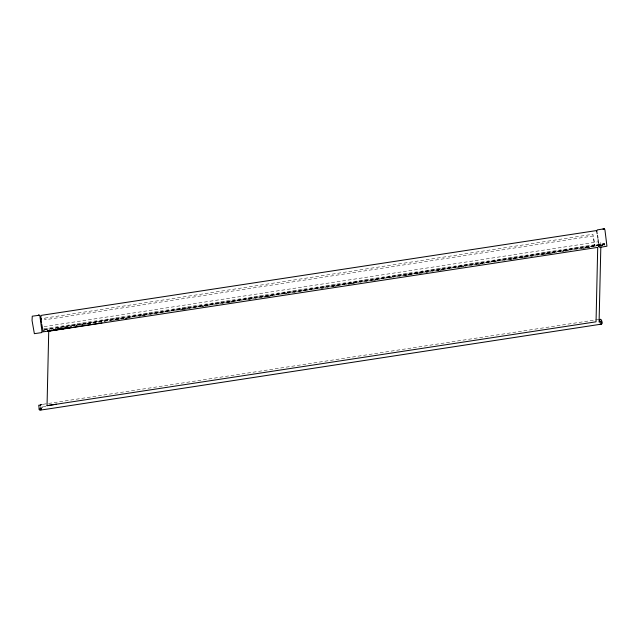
<?xml version="1.0" encoding="UTF-8"?>
<svg xmlns="http://www.w3.org/2000/svg" width="639" height="639" viewBox="0 0 639 639"><rect width="100%" height="100%" fill="white"/><g stroke="black" fill="none" stroke-linecap="round" stroke-linejoin="round"><path stroke-width="0.48" stroke-dasharray="3.19 2.4" d="M599.741 245.887L604.67 245.136L604.686 244.234L128.08 317.088M600.892 245.703L600.74 241.43M604.534 244.601L73.669 325.866M604.718 245.328L604.702 243.603L44.267 329.516M44.139 326.625L597.745 241.869M43.156 406.883L45.968 406.436M44.027 328.829L604.51 243.235M44.091 329.748L604.574 244.154M44.203 329.908L48.149 329.309M49.139 329.157L54.075 328.398M55.058 328.254L59.004 327.647M59.994 327.495L63.94 326.896M64.922 326.745L69.859 325.986M70.849 325.834L124.134 317.695M42.094 330.698L45.057 330.243M73.797 325.866L86.624 323.909M87.615 323.757L124.126 318.174M128.072 317.575L604.678 244.737M113.263 320.235L115.236 319.931M116.218 319.78L120.172 319.18M121.154 319.029L124.118 318.573M128.064 317.974L130.036 317.671M138.919 316.313L140.892 316.009M141.874 315.866L145.828 315.259M180.358 309.979L183.321 309.532M184.312 309.38L187.267 308.925M202.068 306.664L204.041 306.361M205.031 306.209L207.987 305.762M227.724 302.742L229.697 302.439M230.687 302.287L234.633 301.688M248.451 299.571L250.424 299.276M264.234 297.159L266.207 296.863M267.198 296.712L271.144 296.105M284.962 293.996L286.935 293.692M321.465 288.413L323.446 288.117M332.32 286.759L334.293 286.456M335.283 286.304L339.229 285.705M348.111 284.347L350.084 284.043M351.075 283.892L355.02 283.285M373.767 280.425L375.74 280.122M389.558 278.013L391.531 277.709M405.342 275.601L407.315 275.297M408.305 275.145L412.251 274.538M416.197 273.939L418.17 273.636M419.16 273.484L422.115 273.037M426.069 272.43L428.042 272.126M436.924 270.768L438.897 270.473M439.88 270.321L443.825 269.714M457.644 267.605L459.617 267.302M460.599 267.15L464.553 266.551M478.363 264.434L480.336 264.139M494.155 262.022L496.128 261.726M509.938 259.61L511.919 259.314M512.901 259.162L516.847 258.555M520.793 257.956L522.766 257.653M523.756 257.501L526.72 257.046M530.666 256.447L532.638 256.143M541.521 254.785L543.493 254.482M544.476 254.338L548.422 253.731M549.412 253.579L553.358 252.98M562.24 251.622L564.213 251.319M565.203 251.167L569.149 250.568M582.96 248.451L585.923 248.004M586.906 247.852L589.869 247.397M600.716 246.071L602.689 245.775M43.053 404.287L598.016 319.532M44.874 318.102L44.834 319.788L592.904 235.999L594.733 245.879L594.757 244.018L592.88 234.273L44.874 318.102"/><path stroke-width="0.96" d="M66.831 327.927L67.502 327.607L64.651 328.039L64.675 328.574L67.135 328.198L66.991 327.687M598.751 245.384L598.703 246.814M41.479 322.847L40.888 317.902L41.04 315.554L41.623 315.307L595.756 230.679L596.483 230.663L596.722 231.318M40.88 318.733L40.888 318.326M600.836 246.558L599.086 322.064M51.424 330.059L51.447 330.595L51.991 329.972M55.705 329.404L55.753 329.932L55.705 329.404L53.229 329.788L53.245 330.315L55.737 329.644M53.788 329.988L55.753 329.868M56.767 329.245L56.783 329.78L59.427 328.933L59.427 329.373L59.93 328.765L56.767 329.245L65.993 328.079M61.703 328.957L61.679 328.558L61.703 328.957L63.644 328.662L63.596 328.206L61.112 328.582L61.136 329.117L63.62 328.446M67.502 327.607L67.518 328.142L65.034 327.983M69.284 327.727L71.32 327.08L68.876 327.416M47.046 405.653L48.732 331.218L597.713 247.381L596.043 321.808L47.046 405.653L56.496 404.223M41.048 409.815L41.088 409.295M599.462 319.804C601.866 316.88 603.392 326.257 600.173 324.3M598.751 245.288L598.671 244.226M596.906 230.815L597.297 229.888L604.182 228.826L604.917 229.752L606.946 246.183L600.756 247.269M70.961 327.615L71.344 327.216L69.244 327.48M40.377 405.509L40.473 404.806L42.062 404.439M600.325 324.3L46.591 409.208L41.407 409.918L40.936 409.184M40.361 405.174L38.731 405.23L39.259 409.303M71.376 327.495L68.772 327.751L69.252 327.543M42.022 407.386L42.478 407.059M59.435 329.149L58.357 329.213M65.226 328.254L65.146 328.103M48.133 330.698L50.241 330.435L49.762 330.85M39.211 409.072C38.843 408.217 39.514 411.364 40.904 409.982M600.692 324.556L601.059 324.516M50.273 330.698C49.443 329.269 45.113 332.424 49.778 330.698M49.746 330.603L50.265 330.619L48.173 330.946M71.344 327.256L68.677 327.871L71.344 327.216M47.566 331.09L48.141 330.762M125.1 318.773L127.073 318.47M55.737 329.588L53.229 329.788M102.016 322.871L43.356 331.809L41.679 324.077M70.881 327.416L71.384 327.408M599.686 247.429L598.903 246.159M599.007 319.388L599.717 319.827M57.206 329.277L57.238 329.708L57.27 329.285M50.209 330.299L47.542 330.914M40.305 404.934L40.704 406.061M599.765 319.947L599.893 320.443M601.251 320.906L601.323 321.297M596.762 231.51L597.177 233.794M597.449 235.432L597.896 238.179M63.596 328.206L63.636 328.734M59.93 328.765L59.922 329.117M598.096 239.585L598.543 243.139M601.603 321.297L601.826 323.446M40.712 408.217L40.736 408.425M41.008 408.337L41.064 408.944M600.309 323.558L600.341 324.157M42.078 332.008L41.631 332.615L34.362 333.67L32.046 320.482L32.262 316.193L39.77 315.187L42.078 332.008M40.848 407.93L40.824 408.377L40.848 407.93M50.201 330.563L49.738 330.667L50.241 330.603M599.909 319.268L599.909 319.268M38.907 315.155L38.244 315.275L38.907 315.155M604.087 228.842L603.152 229.002L604.087 228.842M40.561 405.525L40.505 405.525M40.984 319.788L40.896 318.901L40.984 319.788M600.141 322.32L600.133 321.601L600.141 322.32"/></g></svg>
